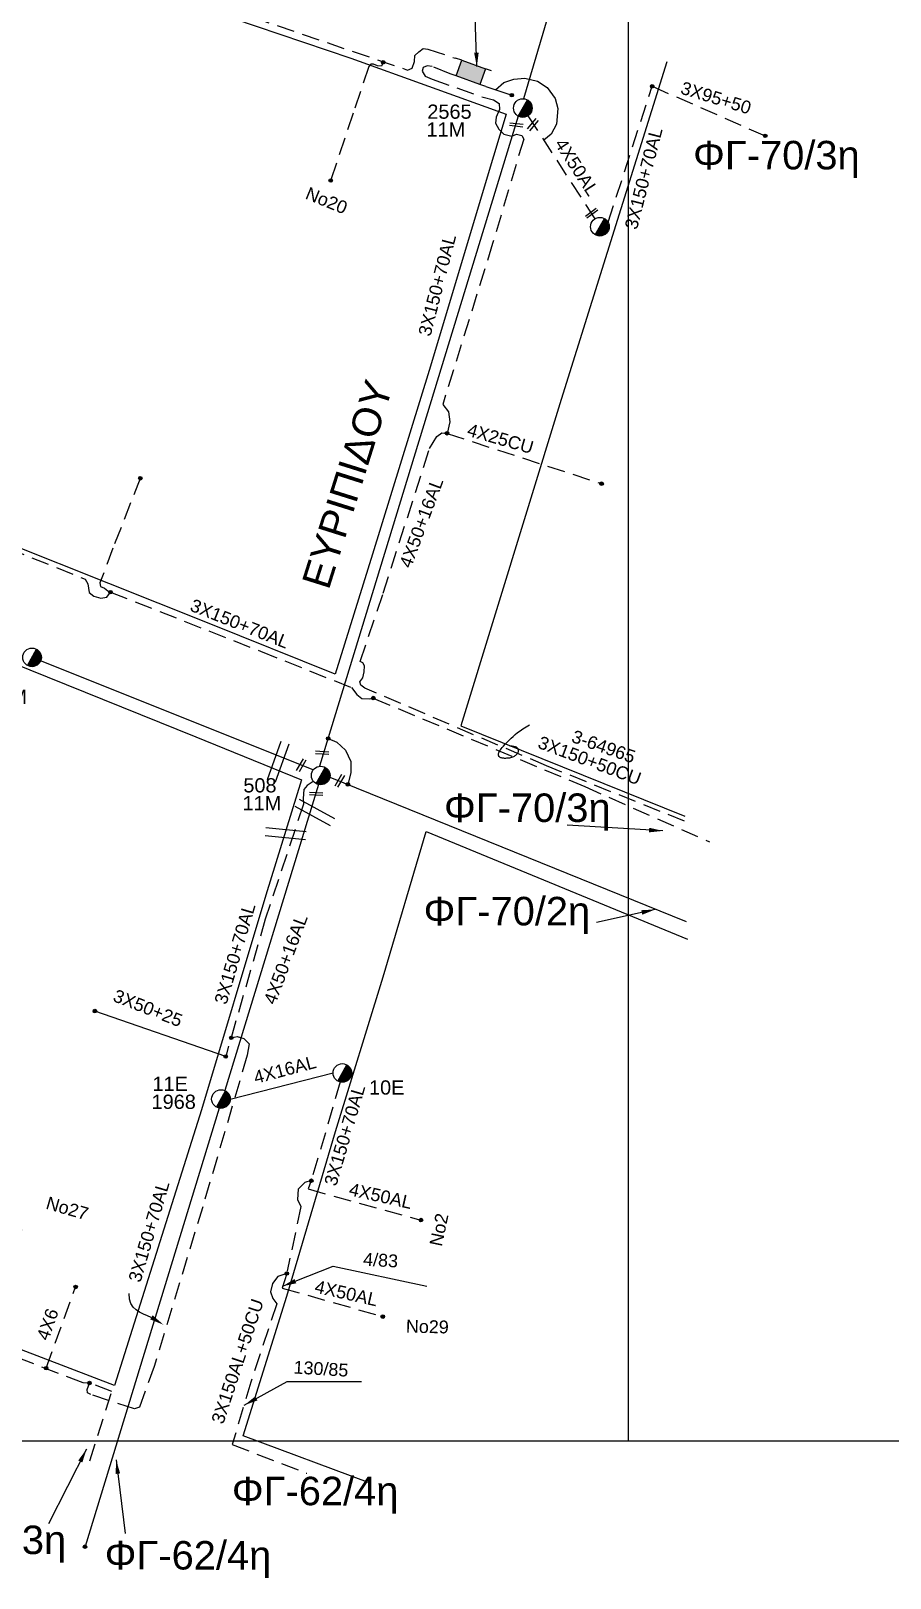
# Model space of a CAD drawing. Header units: millimetres. Extents: x -2238 to -1136, y 747 to 1272.
# Drawn here: x -1286.8 to -1225, y 747.1 to 858.6 of the extents above; entities that cross this region are included whole.
import ezdxf

# ---------------------------------------------------------------- set-up
doc = ezdxf.new("R2010")
doc.units = ezdxf.units.MM
doc.linetypes.add('DASHED', pattern=[19.05, 12.7, -6.35])
for name, color, linetype in [('Link Box 4 Διευθύνσεων', 7, 'Continuous'), ('Άγνωστα', 7, 'Continuous'), ('Γέφυρες Εναέριου Δικτύου', 7, 'Continuous'), ('Γυμνά εναέρια ΧΤ και ΦΟΠ (3Φ)   4x50+16AL', 7, 'Continuous'), ('Επιγραφές - Σχήματα', 7, 'Continuous'), ('Καλώδια ΧΤ   3x150+50CU', 7, 'DASHED'), ('Καλώδια ΧΤ   3x150+70AL', 7, 'DASHED'), ('Καλώδια ΧΤ   3x150AL+50CU', 7, 'DASHED'), ('Καλώδια ΧΤ   3x95+50CU', 7, 'DASHED'), ('Καλώδια ΧΤ   4x16AL', 7, 'DASHED'), ('Καλώδια ΧΤ   4x25CU', 7, 'DASHED'), ('Καλώδια ΧΤ   4x50AL', 7, 'DASHED'), ('Μηχανική τομή', 7, 'Continuous'), ('Στύλος ΦΜ', 7, 'Continuous'), ('Στύλος ΦΜ @ 1', 7, 'Continuous'), ('Συνδέσεις', 7, 'Continuous'), ('Τομή', 7, 'Continuous'), ('Υπόβαθρο ΔΕΗ', 7, 'Continuous'), ('Υπόγεια καλώδια Δικτύου ΧΤ και Παρ. ΧΤ - 3X150+70 AL', 7, 'DASHED'), ('Υπόγεια καλώδια Παροχών ΧΤ   4x50AL', 7, 'DASHED'), ('Υπόγεια καλώδια Παροχών ΧΤ   4x6', 7, 'DASHED')]:
    doc.layers.add(name, color=color, linetype=linetype)
doc.styles.add('arial', font='ARIAL.TTF')
doc.styles.get("Standard").update_dxf_attribs({"font": 'ARIAL.TTF'})
doc.linetypes.add('SYN_LINE', pattern='A,0.5,-0.0001,["/\\/\\/\\/",Standard,S=0.1,R=0,X=0,Y=-0.05],-0.25', length=0.7501)
doc.dimstyles.new('ISO-25', dxfattribs={"dimtxt": 2.5, "dimasz": 2.5, "dimexe": 1.25, "dimexo": 0.625, "dimtad": 1, "dimtxsty": 'Standard', "dimcen": 2.5, "dimadec": 0, "dimazin": 0, "dimtfac": 1, "dimtmove": 0, "dimatfit": 3, "dimfxl": 1, "dimarcsym": 0})

# ---------------------------------------------------------------- blocks, each defined once
blk = doc.blocks.new('ΥΠΑΡΧΩΝ ΤΣΙΜΕΝΤΕΝΙΟΣ ΣΤΥΛΟΣ')
at = {"layer": 'Στύλος ΦΜ'}
blk.add_hatch(color=256, dxfattribs=at).paths.add_polyline_path([(-1.29, -2.28, 0.574793), (2.62, 0, 0.268822), (1.3, 2.27)])
blk.add_line((-1.29, -2.28), (1.3, 2.27), dxfattribs=at)
blk.add_circle((0, 0), 2.62, dxfattribs=at)
at = {"layer": 'Στύλος ΦΜ', "flags": 4}
for tag, p in [('ΑΡΙΘΜΟΣ', (-4.68, 8.05)), ('ΤΥΠΟΣ', (-4.91, 3.03))]:
    blk.add_attdef(tag, p, '', height=4, dxfattribs=at)
blk = doc.blocks.new('_ΣΥΝΔΕΣΗ')
at = {"layer": 'Συνδέσεις', "linetype": 'SYN_LINE', "ltscale": 40}
blk.add_hatch(color=256, dxfattribs=at).paths.add_polyline_path([(0.5, -0.01, 1), (-0.5, -0.01, 1)])
at = {"layer": 'Συνδέσεις'}
blk.add_circle((0, -0.01), 0.5, dxfattribs=at)
blk = doc.blocks.new('ΜΗΧΑΝΙΚΗ ΤΟΜΗ')
at = {"layer": 'Μηχανική τομή', "ltscale": 40}
for p, q in [((-1.89, 0.78), (1.89, 0.78)), ((1.89, 0), (-1.89, 0))]:
    blk.add_line(p, q, dxfattribs=at)
blk = doc.blocks.new('ΤΟΜΗ')
at = {"layer": 'Τομή', "ltscale": 40}
for p, q in [((-5.68, 0), (5.68, 0)), ((5.68, -2.33), (-5.68, -2.33))]:
    blk.add_line(p, q, dxfattribs=at)
blk = doc.blocks.new('LINK BOX 4 ΑΝΑΧΩΡΗΣΕΩΝ')
at = {"layer": 'Link Box 4 Διευθύνσεων', "ltscale": 40}
blk.add_hatch(color=256, dxfattribs=at).paths.add_polyline_path([(-3.54, 0), (-3.54, -4.67), (3.54, -4.67), (3.54, 0)])
for p, q in [((-3.54, 0), (-5.33, 0)), ((5.33, 0), (3.54, 0)), ((-3.54, -4.67), (-5.33, -4.67)), ((5.33, -4.67), (3.54, -4.67))]:
    blk.add_line(p, q, dxfattribs=at)
blk.add_lwpolyline([(-3.54, -4.67), (-3.54, 0), (3.54, 0), (3.54, -4.67)], close=True, dxfattribs=at)

msp = doc.modelspace()

# ---------------------------------------------------------------- linework, layer by layer
at = {"layer": 'Άγνωστα', "ltscale": 0.1}
msp.add_lwpolyline([(-1254.06, 854.57), (-1252.19, 853.94)], dxfattribs=at)
at = {"layer": 'Άγνωστα', "color": 30, "ltscale": 0.1}
msp.add_lwpolyline([(-1272.8, 784.69), (-1272.8, 784.69), (-1282.23, 787.96)], dxfattribs=at)
at = {"layer": 'Άγνωστα', "color": 30, "linetype": 'DASHED', "ltscale": 0.1}
msp.add_lwpolyline([(-1282.58, 755.56), (-1281, 760.54), (-1282.61, 761.16)], dxfattribs=at)
at = {"layer": 'Γέφυρες Εναέριου Δικτύου', "ltscale": 0.1}
for points in [[(-1253.36, 854.34), (-1252.78, 854.86), (-1252.06, 855.11), (-1251.25, 855.18), (-1250.34, 854.96), (-1249.64, 854.49), (-1249.08, 853.72), (-1248.89, 852.98), (-1248.98, 851.86), (-1249.36, 851.15), (-1249.89, 850.71)], [(-1265.43, 807.59), (-1264.79, 807.34), (-1264.18, 806.76), (-1263.78, 805.94), (-1263.78, 805.12), (-1264, 804.29)]]:
    msp.add_lwpolyline(points, dxfattribs=at)
at = {"layer": 'Γυμνά εναέρια ΧΤ και ΦΟΠ (3Φ)   4x50+16AL', "color": 5, "ltscale": 0.1}
for points in [[(-1240.86, 889.19), (-1251.35, 853.69)], [(-1251.73, 852.44), (-1266.04, 805.6)]]:
    msp.add_lwpolyline(points, dxfattribs=at)
at = {"layer": 'Γυμνά εναέρια ΧΤ και ΦΟΠ (3Φ)   4x50+16AL', "color": 62, "ltscale": 0.1}
for points in [[(-1266.5, 805.33), (-1286.13, 813.19)], [(-1265.3, 804.82), (-1239.64, 794.42)]]:
    msp.add_lwpolyline(points, dxfattribs=at)
at = {"layer": 'Γυμνά εναέρια ΧΤ και ΦΟΠ (3Φ)   4x50+16AL', "color": 27, "ltscale": 0.1}
for points in [[(-1266.11, 804.28), (-1272.87, 782.24)], [(-1273.28, 780.97), (-1282.93, 749.37)]]:
    msp.add_lwpolyline(points, dxfattribs=at)
at = {"layer": 'Επιγραφές - Σχήματα', "ltscale": 0.1}
msp.add_lwpolyline([(-1243.78, 1256.38), (-2237.36, 1256.38), (-2237.36, 756.99), (-1243.78, 756.99)], close=True, dxfattribs=at)
for points in [[(-1243.78, 756.99), (-1136.01, 756.99), (-1136.01, 1256.38), (-1243.78, 1256.38)], [(-1252.33, 807.07), (-1252.17, 807.06), (-1252.05, 807.04), (-1251.95, 807.02), (-1251.88, 806.99), (-1251.83, 806.95), (-1251.79, 806.91), (-1251.76, 806.87), (-1251.75, 806.82), (-1251.74, 806.78), (-1251.73, 806.74), (-1251.73, 806.7), (-1251.73, 806.66), (-1251.74, 806.62), (-1251.76, 806.58), (-1251.78, 806.54), (-1251.81, 806.5), (-1251.84, 806.46), (-1251.88, 806.42), (-1251.92, 806.38), (-1251.97, 806.35), (-1252.02, 806.31), (-1252.08, 806.28), (-1252.15, 806.25), (-1252.21, 806.23), (-1252.28, 806.21), (-1252.35, 806.19), (-1252.43, 806.18), (-1252.5, 806.17), (-1252.58, 806.17), (-1252.65, 806.16), (-1252.72, 806.16), (-1252.78, 806.17), (-1252.84, 806.17), (-1252.89, 806.18), (-1252.94, 806.2), (-1252.99, 806.21), (-1253.03, 806.23), (-1253.06, 806.25), (-1253.09, 806.28), (-1253.12, 806.31), (-1253.14, 806.34), (-1253.15, 806.37), (-1253.16, 806.41), (-1253.16, 806.46), (-1253.15, 806.51), (-1253.14, 806.57), (-1253.11, 806.63), (-1253.07, 806.7), (-1253.02, 806.78), (-1252.95, 806.86), (-1252.88, 806.95), (-1252.79, 807.05), (-1252.7, 807.16), (-1252.59, 807.27), (-1252.48, 807.38), (-1252.36, 807.5), (-1252.23, 807.62), (-1252.1, 807.75), (-1251.95, 807.88), (-1251.78, 808.02), (-1251.6, 808.16), (-1251.4, 808.3), (-1251.17, 808.44), (-1250.91, 808.58)], [(-1265.05, 769.58), (-1258.32, 768.13)], [(-1278.16, 765.89), (-1278.44, 766.01), (-1278.73, 766.13), (-1279, 766.27), (-1279.25, 766.43), (-1279.46, 766.63), (-1279.63, 766.89), (-1279.73, 767.21), (-1279.75, 767.6)], [(-1268.38, 761.28), (-1263.03, 761.28)]]:
    msp.add_lwpolyline(points, dxfattribs=at)
at = {"layer": 'Επιγραφές - Σχήματα'}
msp.add_solid([(-1278.07, 766.04), (-1277.28, 765.36), (-1278.24, 765.74)], dxfattribs=at)
at = {"layer": 'Καλώδια ΧΤ   3x150+50CU', "color": 62, "linetype": 'DASHED', "ltscale": 0.1}
for points in [[(-1314.62, 831.14), (-1314.04, 831.47), (-1313.31, 831.39), (-1312.71, 831.12), (-1312.4, 830.73), (-1312.11, 830.27), (-1303.42, 827.04), (-1290.29, 822.05), (-1282.92, 819.07), (-1282.74, 818.73), (-1282.63, 818.12), (-1282.29, 817.85), (-1281.79, 817.71), (-1281.37, 817.77), (-1281.1, 818.14)], [(-1262.14, 810.49), (-1246.94, 804.13), (-1237.95, 800.15)]]:
    msp.add_lwpolyline(points, dxfattribs=at)
at = {"layer": 'Καλώδια ΧΤ   3x150+70AL', "color": 2, "linetype": 'DASHED', "ltscale": 0.1}
msp.add_lwpolyline([(-1342.07, 881.83), (-1341.2, 884.03), (-1312.57, 874.15), (-1291.2, 866.73), (-1276.3, 861.43), (-1259.71, 855.76), (-1259.36, 855.89), (-1259.21, 856.38), (-1259.17, 856.8), (-1258.88, 857.07), (-1258.57, 857.3), (-1258.24, 857.27), (-1256.24, 856.61)], dxfattribs=at)
at = {"layer": 'Καλώδια ΧΤ   3x150AL+50CU', "color": 27, "linetype": 'DASHED', "ltscale": 0.1}
msp.add_lwpolyline([(-1268.39, 769.14), (-1268.41, 769.04), (-1269.04, 768.83), (-1269.42, 768.33), (-1269.57, 767.73), (-1269.41, 767.26), (-1269.12, 766.87), (-1270.99, 761.23), (-1272.33, 756.72), (-1266.96, 754.66)], dxfattribs=at)
at = {"layer": 'Καλώδια ΧΤ   3x95+50CU', "color": 2, "linetype": 'DASHED', "ltscale": 0.1}
msp.add_lwpolyline([(-1242.09, 854.59), (-1233.94, 851.01)], dxfattribs=at)
at = {"layer": 'Καλώδια ΧΤ   4x16AL', "color": 27, "linetype": 'Continuous', "ltscale": 0.1}
msp.add_lwpolyline([(-1272.47, 781.62), (-1265.07, 783.5)], dxfattribs=at)
at = {"layer": 'Καλώδια ΧΤ   4x25CU', "color": 2, "linetype": 'DASHED', "ltscale": 0.1}
msp.add_lwpolyline([(-1256.86, 829.58), (-1245.73, 825.96)], dxfattribs=at)
at = {"layer": 'Καλώδια ΧΤ   4x50AL', "color": 2, "linetype": 'DASHED', "ltscale": 0.1}
msp.add_lwpolyline([(-1251.03, 852.46), (-1246.22, 845.03)], dxfattribs=at)
at = {"layer": 'Υπόβαθρο ΔΕΗ', "ltscale": 0.1}
msp.add_lwpolyline([(-1313.92, 874.15), (-1306.12, 871.43), (-1291.85, 866.35), (-1283.81, 863.5), (-1272.3, 859.49), (-1263.79, 856.61), (-1252.59, 852.58), (-1253.51, 849.55), (-1258.14, 834.11), (-1262.24, 820.87), (-1264.91, 812.22), (-1274.11, 815.92), (-1295.57, 824.48), (-1330.22, 838.25), (-1347.23, 845.08), (-1336.7, 874.15), (-1334.27, 880.93)], close=True, dxfattribs=at)
for points in [[(-1241.04, 856.35), (-1248.64, 832.01), (-1255.87, 808.5), (-1239.74, 802)], [(-1366.1, 793.75), (-1357.74, 816.47), (-1349.89, 838), (-1335.36, 832.04), (-1322.95, 827.16), (-1293.65, 815.27), (-1274.96, 807.71), (-1267.35, 804.61), (-1269.91, 796.3), (-1274.55, 780.85), (-1280.81, 760.98), (-1289.28, 764.22), (-1297.82, 767.51), (-1306.67, 770.91), (-1321.84, 776.62), (-1329.33, 779.47), (-1338.98, 783.19), (-1351.61, 788.01), (-1366.1, 793.75)], [(-1262.39, 753.94), (-1271.55, 757.35), (-1268.41, 767.42), (-1264.9, 779.28), (-1261.47, 790.42), (-1258.36, 800.9), (-1239.55, 793.14)]]:
    msp.add_lwpolyline(points, dxfattribs=at)
at = {"layer": 'Υπόγεια καλώδια Δικτύου ΧΤ και Παρ. ΧΤ - 3X150+70 AL', "color": 2, "linetype": 'DASHED', "ltscale": 0.1}
for points in [[(-1261.46, 856.32), (-1261.58, 856.03), (-1261.88, 856.06), (-1262.16, 856.19), (-1262.34, 856.19), (-1262.49, 856.01), (-1263.63, 852.66), (-1265.24, 847.8)], [(-1256.64, 855.49), (-1257.93, 856.01), (-1258.28, 856.06), (-1258.58, 855.94), (-1258.66, 855.69), (-1258.44, 855.33), (-1257.94, 855.1), (-1254.25, 853.8), (-1253.52, 853.62), (-1253.11, 853.34), (-1253.07, 852.92), (-1253.33, 852.36), (-1253.36, 851.94), (-1253.12, 851.49), (-1252.78, 851.13), (-1252.19, 850.99), (-1251.85, 851.13), (-1251.48, 851.04), (-1251.34, 850.79), (-1253.58, 843.25), (-1257.17, 831.67), (-1256.76, 831.13), (-1256.65, 830.41), (-1256.86, 829.58)], [(-1245.26, 844.79), (-1242.09, 854.59), (-1242.09, 854.59)], [(-1239.75, 801.64), (-1249.69, 805.62), (-1262.77, 811.22), (-1263.07, 811.43), (-1263.13, 811.67), (-1262.93, 811.97), (-1262.82, 812.4), (-1262.81, 812.83), (-1262.93, 813.05), (-1263.12, 813.15), (-1261.46, 818.06), (-1258.12, 828.5), (-1257.6, 829.35), (-1257.23, 829.61), (-1256.86, 829.58)]]:
    msp.add_lwpolyline(points, dxfattribs=at)
at = {"layer": 'Υπόγεια καλώδια Δικτύου ΧΤ και Παρ. ΧΤ - 3X150+70 AL', "color": 62, "linetype": 'DASHED', "ltscale": 0.1}
msp.add_lwpolyline([(-1278.95, 826.34), (-1280.92, 821.32), (-1281.86, 818.81), (-1281.81, 818.55), (-1281.54, 818.42), (-1281.28, 818.24), (-1281.1, 818.14), (-1270.3, 813.89), (-1263.73, 811.26), (-1263.36, 810.77), (-1263, 810.47), (-1262.48, 810.45), (-1262.2, 810.5)], dxfattribs=at)
at = {"layer": 'Υπόγεια καλώδια Δικτύου ΧΤ και Παρ. ΧΤ - 3X150+70 AL', "color": 30, "linetype": 'DASHED', "ltscale": 0.1}
for points in [[(-1266.49, 804.51), (-1266.94, 804.21), (-1267.18, 803.93), (-1267.22, 803.28), (-1267.2, 802.86), (-1269.95, 794.57), (-1272.8, 784.69)], [(-1272.41, 786.02), (-1271.98, 786.12), (-1271.49, 785.99), (-1271.12, 785.59), (-1271.25, 784.77), (-1274.46, 773.85), (-1277.95, 762.36), (-1279.01, 759.41), (-1279.36, 759.3), (-1282.52, 760.32), (-1282.75, 760.45), (-1282.79, 760.68), (-1282.61, 761.16)], [(-1282.61, 761.16), (-1283.07, 761.17), (-1290.33, 763.95), (-1287.48, 772.22)]]:
    msp.add_lwpolyline(points, dxfattribs=at)
at = {"layer": 'Υπόγεια καλώδια Δικτύου ΧΤ και Παρ. ΧΤ - 3X150+70 AL', "color": 27, "linetype": 'DASHED', "ltscale": 0.1}
msp.add_lwpolyline([(-1264.55, 782.85), (-1266.64, 775.74), (-1267.11, 775.61), (-1267.59, 775.12), (-1267.62, 774.37), (-1267.38, 773.87), (-1268.37, 769.21)], dxfattribs=at)
at = {"layer": 'Υπόγεια καλώδια Παροχών ΧΤ   4x50AL', "color": 27, "linetype": 'DASHED', "ltscale": 0.1}
for points in [[(-1266.64, 775.74), (-1266.85, 775.14), (-1258.74, 772.89)], [(-1268.41, 769.04), (-1268.73, 768), (-1261.49, 765.95)]]:
    msp.add_lwpolyline(points, dxfattribs=at)
at = {"layer": 'Υπόγεια καλώδια Παροχών ΧΤ   4x6', "color": 30, "linetype": 'DASHED', "ltscale": 0.1}
msp.add_lwpolyline([(-1285.73, 762.23), (-1283.61, 768.08)], dxfattribs=at)

# ---------------------------------------------------------------- block references
at = {"layer": 'Link Box 4 Διευθύνσεων', "ltscale": 0.1, "xscale": 0.2565857821765174, "yscale": 0.2565857821765174, "zscale": 0.2565857821765174, "rotation": 340.4716323904483}
msp.add_blockref('LINK BOX 4 ΑΝΑΧΩΡΗΣΕΩΝ', (-1254.95, 856.16), dxfattribs=at)
at = {"layer": 'Μηχανική τομή', "ltscale": 0.1}
for p, xscale, yscale, zscale, rotation in [((-1251.85, 851.91), 0.2565857821763912, 0.2565857821763912, 0.2565857821763912, 173.1848052065631), ((-1250.76, 851.89), 0.2565857821763718, 0.2565857821763718, 0.2565857821763718, 229.5594584422007), ((-1246.51, 845.53), 0.2565857821764144, 0.2565857821764144, 0.2565857821764144, 216.4847729743109), ((-1267.45, 805.71), 0.2565857821764022, 0.2565857821764022, 0.2565857821764022, 239.9864891287007), ((-1265.85, 806.67), 0.2565857821763188, 0.2565857821763188, 0.2565857821763188, 176.7837001754037), ((-1264.67, 804.6), 0.2565857821764022, 0.2565857821764022, 0.2565857821764022, 239.9864891287007), ((-1266.28, 803.71), 0.2565857821763188, 0.2565857821763188, 0.2565857821763188, 176.7837001754037)]:
    msp.add_blockref('ΜΗΧΑΝΙΚΗ ΤΟΜΗ', p, dxfattribs=dict(at, xscale=xscale, yscale=yscale, zscale=zscale, rotation=rotation))
at = {"layer": 'Στύλος ΦΜ @ 1', "ltscale": 0.1}
ref = msp.add_blockref('ΥΠΑΡΧΩΝ ΤΣΙΜΕΝΤΕΝΙΟΣ ΣΤΥΛΟΣ', (-1251.4, 853.02), dxfattribs=dict(at, xscale=0.2565857821764941, yscale=0.2565857821764941, zscale=0.2565857821764941))
ref.add_attrib('ΤΥΠΟΣ', '11M', (-1258.34, 850.96), dxfattribs={"layer": 'Στύλος ΦΜ', "height": 1.026, "flags": 4})
ref.add_attrib('ΑΡΙΘΜΟΣ', '2565', (-1258.28, 852.25), dxfattribs={"layer": 'Στύλος ΦΜ', "height": 1.026, "flags": 4})
at = {"layer": 'Στύλος ΦΜ @ 1', "ltscale": 0.1, "xscale": 0.2565857821764941, "yscale": 0.2565857821764941, "zscale": 0.2565857821764941}
msp.add_blockref('ΥΠΑΡΧΩΝ ΤΣΙΜΕΝΤΕΝΙΟΣ ΣΤΥΛΟΣ', (-1245.85, 844.47), dxfattribs=at)
at = {"layer": 'Στύλος ΦΜ @ 1', "ltscale": 0.1}
ref = msp.add_blockref('ΥΠΑΡΧΩΝ ΤΣΙΜΕΝΤΕΝΙΟΣ ΣΤΥΛΟΣ', (-1286.75, 813.44), dxfattribs=dict(at, xscale=0.2565857821764941, yscale=0.2565857821764941, zscale=0.2565857821764941))
ref.add_attrib('ΤΥΠΟΣ', '11M', (-1289.9, 810.09), dxfattribs={"layer": 'Στύλος ΦΜ', "height": 1.026, "flags": 4})
ref.add_attrib('ΑΡΙΘΜΟΣ', '607', (-1289.84, 811.38), dxfattribs={"layer": 'Στύλος ΦΜ', "height": 1.026, "flags": 4})
ref = msp.add_blockref('ΥΠΑΡΧΩΝ ΤΣΙΜΕΝΤΕΝΙΟΣ ΣΤΥΛΟΣ', (-1265.96, 804.93), dxfattribs=dict(at, xscale=0.2565857821764941, yscale=0.2565857821764941, zscale=0.2565857821764941))
ref.add_attrib('ΤΥΠΟΣ', '11M', (-1271.59, 802.42), dxfattribs={"layer": 'Στύλος ΦΜ', "height": 1.026, "flags": 4})
ref.add_attrib('ΑΡΙΘΜΟΣ', '508', (-1271.53, 803.71), dxfattribs={"layer": 'Στύλος ΦΜ', "height": 1.026, "flags": 4})
ref = msp.add_blockref('ΥΠΑΡΧΩΝ ΤΣΙΜΕΝΤΕΝΙΟΣ ΣΤΥΛΟΣ', (-1264.4, 783.5), dxfattribs=dict(at, xscale=0.2565857821764941, yscale=0.2565857821764941, zscale=0.2565857821764941))
ref.add_attrib('ΤΥΠΟΣ', '10E', (-1262.48, 781.94), dxfattribs={"layer": 'Στύλος ΦΜ', "height": 1.026, "flags": 4})
ref = msp.add_blockref('ΥΠΑΡΧΩΝ ΤΣΙΜΕΝΤΕΝΙΟΣ ΣΤΥΛΟΣ', (-1273.14, 781.62), dxfattribs=dict(at, xscale=0.2565857821764941, yscale=0.2565857821764941, zscale=0.2565857821764941))
ref.add_attrib('ΤΥΠΟΣ', '1968', (-1278.14, 780.91), dxfattribs={"layer": 'Στύλος ΦΜ', "height": 1.026, "flags": 4})
ref.add_attrib('ΑΡΙΘΜΟΣ', '11E', (-1278.08, 782.2), dxfattribs={"layer": 'Στύλος ΦΜ', "height": 1.026, "flags": 4})
at = {"layer": 'Συνδέσεις', "ltscale": 0.1, "xscale": 0.2565857821764941, "yscale": 0.2565857821764941, "zscale": 0.2565857821764941}
for p in [(-1261.46, 856.32), (-1252.19, 853.95), (-1242.09, 854.59), (-1233.94, 851.02), (-1265.24, 847.8), (-1256.86, 829.59), (-1278.95, 826.35), (-1245.73, 825.96), (-1281.1, 818.14), (-1262.17, 810.51), (-1265.42, 807.6), (-1264, 804.29), (-1282.22, 787.96), (-1272.4, 786.03), (-1272.8, 784.69), (-1266.63, 775.74), (-1258.74, 772.9), (-1268.4, 769.05), (-1283.61, 768.08), (-1261.49, 765.95), (-1285.73, 762.23), (-1282.61, 761.16), (-1282.93, 749.37)]:
    msp.add_blockref('_ΣΥΝΔΕΣΗ', p, dxfattribs=at)
at = {"layer": 'Τομή', "ltscale": 0.1}
for p, xscale, yscale, zscale, rotation in [((-1268.74, 805.82), 0.2565857821762, 0.2565857821762, 0.2565857821762, 250.4500184633901), ((-1266.24, 802.53), 0.2565857821762694, 0.2565857821762694, 0.2565857821762694, 331.5523321944815), ((-1268.45, 801.04), 0.2565857821763484, 0.2565857821763484, 0.2565857821763484, 354.0916715378735)]:
    msp.add_blockref('ΤΟΜΗ', p, dxfattribs=dict(at, xscale=xscale, yscale=yscale, zscale=zscale, rotation=rotation))

# ---------------------------------------------------------------- texts
at = {"layer": 'Άγνωστα', "ltscale": 0.1, "insert": (-1280.65, 789.56), "char_height": 0.924, "width": 86.4036, "attachment_point": 1, "rotation": 338.429}
msp.add_mtext('3X50+25', dxfattribs=at)
at = {"layer": 'Γυμνά εναέρια ΧΤ και ΦΟΠ (3Φ)   4x50+16AL', "color": 7, "ltscale": 0.1, "char_height": 0.924, "width": 86.4036, "attachment_point": 1, "rotation": 69.6235}
for insert in [(-1260.33, 820.13), (-1270.1, 788.68)]:
    msp.add_mtext('4X50+16AL', dxfattribs=dict(at, insert=insert))
at = {"layer": 'Επιγραφές - Σχήματα', "ltscale": 0.1, "char_height": 2.053, "width": 8.7846, "attachment_point": 5}
for s, insert in [('ΦΓ-70/3η', (-1233.14, 849.32)), ('ΦΓ-70/3η', (-1251.08, 802.3)), ('ΦΓ-70/2η', (-1252.55, 794.85)), ('ΦΓ-62/4η', (-1266.36, 753.07)), ('ΦΓ-15/3η', (-1290.29, 749.55)), ('ΦΓ-62/4η', (-1275.52, 748.44))]:
    msp.add_mtext(s, dxfattribs=dict(at, insert=insert))
at = {"layer": 'Επιγραφές - Σχήματα', "ltscale": 0.1, "attachment_point": 1, "style": 'arial'}
for s, insert, char_height, width, rotation in [('No20', (-1266.79, 847.37), 0.924, 86.4036, 337.7896), ('{\\fArial|b0|i0|c161|p34;3-64965}', (-1247.66, 808.24), 0.9237, 48.2615, 340.606), ('No27', (-1285.56, 774.62), 0.924, 86.4036, 343.8688), ('No2', (-1258.14, 771.14), 0.924, 86.4036, 78.1228), ('{\\fArial|b0|i0|c161|p34;4/83}', (-1262.87, 770.55), 0.9237, 48.2615, 356.5795), ('No29', (-1259.81, 765.72), 0.924, 86.4036, 358.7298), ('{\\fArial|b0|i0|c161|p34;130/85}', (-1267.88, 762.77), 0.9237, 48.2615, 356.5795)]:
    msp.add_mtext(s, dxfattribs=dict(at, insert=insert, char_height=char_height, width=width, rotation=rotation))
at = {"layer": 'Επιγραφές - Σχήματα', "ltscale": 0.1, "insert": (-1264.03, 825.91), "char_height": 2.053, "attachment_point": 5, "rotation": 72.4938}
msp.add_mtext('ΕΥΡΙΠΙΔΟΥ', dxfattribs=at)
at = {"layer": 'Καλώδια ΧΤ   3x150+50CU', "color": 7, "linetype": 'DASHED', "ltscale": 0.1, "insert": (-1250.07, 807.81), "char_height": 0.924, "width": 86.4036, "attachment_point": 1, "rotation": 339.492}
msp.add_mtext('3X150+50CU', dxfattribs=at)
at = {"layer": 'Καλώδια ΧΤ   3x150AL+50CU', "color": 7, "linetype": 'DASHED', "ltscale": 0.1, "insert": (-1273.86, 758.43), "char_height": 0.9237, "width": 86.4036, "attachment_point": 1, "rotation": 71.7002}
msp.add_mtext('3X150AL+50CU', dxfattribs=at)
at = {"layer": 'Καλώδια ΧΤ   3x95+50CU', "linetype": 'DASHED', "ltscale": 0.1, "insert": (-1239.84, 854.96), "char_height": 0.924, "width": 86.4036, "attachment_point": 1, "rotation": 343.0056}
msp.add_mtext('3X95+50', dxfattribs=at)
at = {"layer": 'Καλώδια ΧΤ   4x16AL', "color": 7, "linetype": 'DASHED', "ltscale": 0.1, "insert": (-1270.88, 783.6), "char_height": 0.924, "width": 86.4036, "attachment_point": 1, "rotation": 14.8466}
msp.add_mtext('4X16AL', dxfattribs=at)
at = {"layer": 'Καλώδια ΧΤ   4x25CU', "color": 7, "linetype": 'DASHED', "ltscale": 0.1, "insert": (-1255.23, 830.32), "char_height": 0.924, "width": 86.4036, "attachment_point": 1, "rotation": 344.0249}
msp.add_mtext('4X25CU', dxfattribs=at)
at = {"layer": 'Καλώδια ΧΤ   4x50AL', "color": 7, "linetype": 'DASHED', "ltscale": 0.1, "insert": (-1248.37, 850.95), "char_height": 0.924, "width": 86.4036, "attachment_point": 1, "rotation": 302.867}
msp.add_mtext('4X50AL', dxfattribs=at)
at = {"layer": 'Υπόγεια καλώδια Δικτύου ΧΤ και Παρ. ΧΤ - 3X150+70 AL', "color": 7, "linetype": 'DASHED', "ltscale": 0.1, "char_height": 0.924, "width": 86.4036, "attachment_point": 1}
for insert, rotation in [((-1244.08, 844.44), 75.6657), ((-1258.95, 836.75), 75.639), ((-1275.1, 817.69), 338.2955), ((-1273.64, 788.63), 73.6389), ((-1265.73, 775.55), 73.6731), ((-1279.83, 768.61), 73.6731)]:
    msp.add_mtext('3X150+70AL', dxfattribs=dict(at, insert=insert, rotation=rotation))
at = {"layer": 'Υπόγεια καλώδια Παροχών ΧΤ   4x50AL', "color": 7, "linetype": 'DASHED', "ltscale": 0.1, "char_height": 0.924, "width": 86.4036, "attachment_point": 1, "rotation": 347.3108}
for insert in [(-1263.78, 775.6), (-1266.25, 768.59)]:
    msp.add_mtext('4X50AL', dxfattribs=dict(at, insert=insert))
at = {"layer": 'Υπόγεια καλώδια Παροχών ΧΤ   4x6', "color": 7, "linetype": 'DASHED', "ltscale": 0.1, "insert": (-1286.45, 764.46), "char_height": 0.924, "width": 86.4036, "attachment_point": 1, "rotation": 70.6949}
msp.add_mtext('4X6', dxfattribs=at)

# ---------------------------------------------------------------- leaders
at = {"layer": 'Επιγραφές - Σχήματα', "ltscale": 0.1}
for points in [[(-1254.71, 856.01), (-1255.04, 865.64)], [(-1268.71, 768.13), (-1265.05, 769.58)], [(-1271.47, 759.56), (-1268.38, 761.28)]]:
    msp.add_leader(points, dimstyle='ISO-25', override={"dimasz": 1, "dimgap": 0.625, "dimtad": 0}, dxfattribs=at)
at = {"layer": 'Επιγραφές - Σχήματα', "ltscale": 40}
for points in [[(-1241.31, 800.94), (-1248.2, 801.35)], [(-1241.86, 795.28), (-1246.1, 794.34)], [(-1282.82, 756.4), (-1285.56, 751.01)], [(-1280.69, 755.62), (-1280.04, 750.31)]]:
    msp.add_leader(points, dimstyle='ISO-25', override={"dimasz": 1, "dimtad": 0}, dxfattribs=at)

doc.saveas('drawing.dxf')
